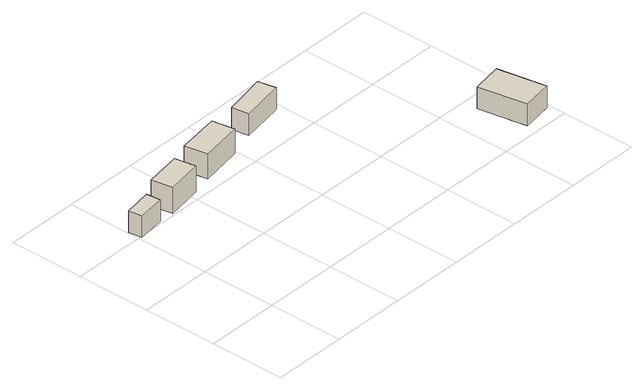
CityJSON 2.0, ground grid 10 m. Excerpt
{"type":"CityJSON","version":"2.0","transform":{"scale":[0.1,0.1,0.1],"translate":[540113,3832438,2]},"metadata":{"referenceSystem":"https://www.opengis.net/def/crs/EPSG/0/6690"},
"CityObjects":{
"building1":{"type":"Building","attributes":{"class":"3001","BuildingDetailAttribute.specifiedBuildingCoverageRate":0.6,"BuildingDetailAttribute.surveyYear":2017,"BuildingTsunamiRiskAttribute.description":"1","BuildingTsunamiRiskAttribute.rank":"2","BuildingTsunamiRiskAttribute.depth":1.11,"BuildingHighTideRiskAttribute.description":"1","BuildingHighTideRiskAttribute.rank":"3","BuildingHighTideRiskAttribute.depth":3.95,"BuildingIDAttribute.prefecture":"27","BuildingIDAttribute.city":"27125"},"geometry":[{"type":"Solid","lod":"1","boundaries":[[[[0,1,2,3]],[[2,4,5,3]],[[1,6,4,2]],[[0,7,6,1]],[[3,5,7,0]],[[4,6,7,5]]]]}]},
"building2":{"type":"Building","attributes":{"class":"3001","measuredHeight":3.6,"BuildingDetailAttribute.specifiedBuildingCoverageRate":0.6,"BuildingDetailAttribute.surveyYear":2017,"BuildingTsunamiRiskAttribute.description":"1","BuildingTsunamiRiskAttribute.rank":"2","BuildingTsunamiRiskAttribute.depth":1.11,"BuildingHighTideRiskAttribute.description":"1","BuildingHighTideRiskAttribute.rank":"3","BuildingHighTideRiskAttribute.depth":3.95,"BuildingIDAttribute.prefecture":"27","BuildingIDAttribute.city":"27125"},"geometry":[{"type":"Solid","lod":"1","boundaries":[[[[8,9,10,11]],[[10,12,13,11]],[[9,14,12,10]],[[8,15,14,9]],[[11,13,15,8]],[[12,14,15,13]]]]}]},
"building3":{"type":"Building","attributes":{"class":"3001","measuredHeight":3.4,"BuildingDetailAttribute.specifiedBuildingCoverageRate":0.6,"BuildingDetailAttribute.surveyYear":2017,"BuildingTsunamiRiskAttribute.description":"1","BuildingTsunamiRiskAttribute.rank":"2","BuildingTsunamiRiskAttribute.depth":0.98,"BuildingHighTideRiskAttribute.description":"1","BuildingHighTideRiskAttribute.rank":"3","BuildingHighTideRiskAttribute.depth":3.82,"BuildingIDAttribute.prefecture":"27","BuildingIDAttribute.city":"27125"},"geometry":[{"type":"Solid","lod":"1","boundaries":[[[[16,17,18,19]],[[18,20,21,19]],[[17,22,20,18]],[[16,23,22,17]],[[19,21,23,16]],[[20,22,23,21]]]]}]},
"building4":{"type":"Building","attributes":{"class":"3001","BuildingDetailAttribute.specifiedBuildingCoverageRate":0.6,"BuildingDetailAttribute.surveyYear":2017,"BuildingTsunamiRiskAttribute.description":"1","BuildingTsunamiRiskAttribute.rank":"2","BuildingTsunamiRiskAttribute.depth":0.85,"BuildingHighTideRiskAttribute.description":"1","BuildingHighTideRiskAttribute.rank":"3","BuildingHighTideRiskAttribute.depth":3.69,"BuildingIDAttribute.prefecture":"27","BuildingIDAttribute.city":"27125"},"geometry":[{"type":"Solid","lod":"1","boundaries":[[[[24,25,26,27]],[[26,28,29,27]],[[25,30,28,26]],[[24,31,30,25]],[[27,29,31,24]],[[28,30,31,29]]]]}]},
"building5":{"type":"Building","attributes":{"class":"3003","BuildingDetailAttribute.specifiedBuildingCoverageRate":0.6,"BuildingDetailAttribute.surveyYear":2017,"BuildingTsunamiRiskAttribute.description":"1","BuildingTsunamiRiskAttribute.rank":"2","BuildingTsunamiRiskAttribute.depth":0.66,"BuildingHighTideRiskAttribute.description":"1","BuildingHighTideRiskAttribute.rank":"3","BuildingHighTideRiskAttribute.depth":3.42,"BuildingIDAttribute.prefecture":"27","BuildingIDAttribute.city":"27125"},"geometry":[{"type":"Solid","lod":"1","boundaries":[[[[32,33,34,35]],[[34,36,37,35]],[[33,38,36,34]],[[32,39,38,33]],[[35,37,39,32]],[[36,38,39,37]]]]}]}
},
"vertices":[
[1,216,3],[39,222,3],[41,203,3],[4,198,3],[41,203,33],[4,198,33],[39,222,33],[1,216,33],
[56,230,4],[105,238,4],[110,210,4],[61,202,4],[110,210,40],[61,202,40],[105,238,40],[56,230,40],
[129,245,7],[187,254,7],[192,224,7],[135,214,7],[192,224,41],[135,214,41],[187,254,41],[129,245,41],
[224,257,8],[282,269,8],[287,245,8],[228,234,8],[287,245,38],[228,234,38],[282,269,38],[224,257,38],
[435,74,10],[476,81,10],[488,16,10],[447,9,10],[488,16,40],[447,9,40],[476,81,40],[435,74,40]
]}
